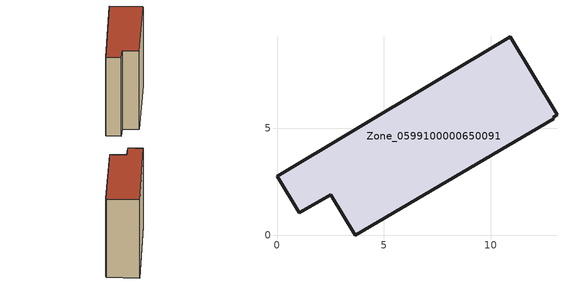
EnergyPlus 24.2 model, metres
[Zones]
Zone_0599100000650091
 floor ground (C_G): 12.92,5.53 12.96,5.45 3.66,0 2.51,1.9 1.05,1.05 0,2.76 10.91,9.28 13.1,5.64 z2.34
 wall outside (C_F): 10.91,9.28 0,2.76 1.05,1.05 2.51,1.9 3.66,0 12.96,5.45 12.92,5.53 13.1,5.64 10.91,9.28 z2.34:14.08
 roof outside (C_R): 12.92,5.53 13.1,5.64 10.91,9.28 0,2.76 1.05,1.05 2.51,1.9 3.66,0 12.96,5.45 z14.08
[BUILDING]
Pand.0599100000650091: North Axis=0; Terrain=City; Loads Convergence Tolerance Value=0.04; Temperature Convergence Tolerance Value=0.4; Solar Distribution=FullExterior; Maximum Number of Warmup Days=25; Minimum Number of Warmup Days=1
[Site:Location]
Rotterdam.The.Hague.AP_ZH_NLD Design_Conditions: Latitude=51.96; Longitude=4.45; Time Zone=1; Elevation=-4.5
[SITE:GROUNDTEMPERATURE:BUILDINGSURFACE]
18, 18, 18, 18, 18, 18, 18, 18, 18, 18, 18, 18
[MATERIAL] Thermal Absorptance=0.9; Solar Absorptance=0.7; Visible Absorptance=0.7
Name | Roughness | Thickness | Conductivity | Density | Specific Heat
G.TI.1946 | MediumSmooth | 0.15 | 1 | 540 | 1210
F.TI.1946 | Rough | 0.3 | 0.857143 | 1920 | 840
R.TI.1946 | MediumRough | 0.2 | 0.1 | 1500 | 1000
[CONSTRUCTION]
C_G: G.TI.1946
C_F: F.TI.1946
C_R: R.TI.1946
[ZONE]
Zone_0599100000650091: Type=1; Multiplier=1; Ceiling Height=Autocalculate; Volume=Autocalculate; Floor Area=autocalculate; Part of Total Floor Area=Yes
[ZONEINFILTRATION:DESIGNFLOWRATE]
Infil_Zone_0599100000650091: Zone or ZoneList or Space or SpaceList=Zone_0599100000650091; Schedule=AlwaysOn; Design Flow Rate Calculation Method=Flow/Area; Flow Rate per Floor Area=0.003; Constant Term Coefficient=1; Temperature Term Coefficient=0; Velocity Term Coefficient=0; Velocity Squared Term Coefficient=0
[HVACTEMPLATE:ZONE:IDEALLOADSAIRSYSTEM]
Zone_0599100000650091: Maximum Heating Supply Air Temperature=50; Minimum Cooling Supply Air Temperature=13; Maximum Heating Supply Air Humidity Ratio=0.0156; Minimum Cooling Supply Air Humidity Ratio=0.0077; Heating Limit=NoLimit; Cooling Limit=NoLimit; Dehumidification Control Type=ConstantSensibleHeatRatio; Cooling Sensible Heat Ratio=0.7; Dehumidification Setpoint=60; Humidification Control Type=None; Humidification Setpoint=30; Outdoor Air Method=None; Outdoor Air Flow Rate per Person=0.00944; Outdoor Air Flow Rate per Zone Floor Area=0; Outdoor Air Flow Rate per Zone=0; Demand Controlled Ventilation Type=None; Outdoor Air Economizer Type=NoEconomizer; Heat Recovery Type=None; Sensible Heat Recovery Effectiveness=0.7; Latent Heat Recovery Effectiveness=0.65
[ZONECONTROL:THERMOSTAT]
ThermostatControl_Zone_0599100000650091: Zone or ZoneList=Zone_0599100000650091; Control Type Schedule=DualSetpointControlType; Control 1=Thermostat_Zone_0599100000650091; Temperature Difference Between Cutout And Setpoint=0
[THERMOSTATSETPOINT:DUALSETPOINT]
Thermostat_Zone_0599100000650091: Heating Setpoint Temperature Schedule=HeatingSetpoint_Zone_0599100000650091; Cooling Setpoint Temperature Schedule=CoolingSetpoint_Zone_0599100000650091
[SCHEDULE:COMPACT]
HeatingSetpoint_Zone_0599100000650091: Through: 12/31, For: AllDays, Until: 24:00, 21
CoolingSetpoint_Zone_0599100000650091: Through: 12/31, For: AllDays, Until: 24:00, 24
DualSetpointControlType: Through: 12/31, For: AllDays, Until: 24:00, 4
AlwaysOn: Through: 12/31, For: AllDays, Until: 24:00, 1
